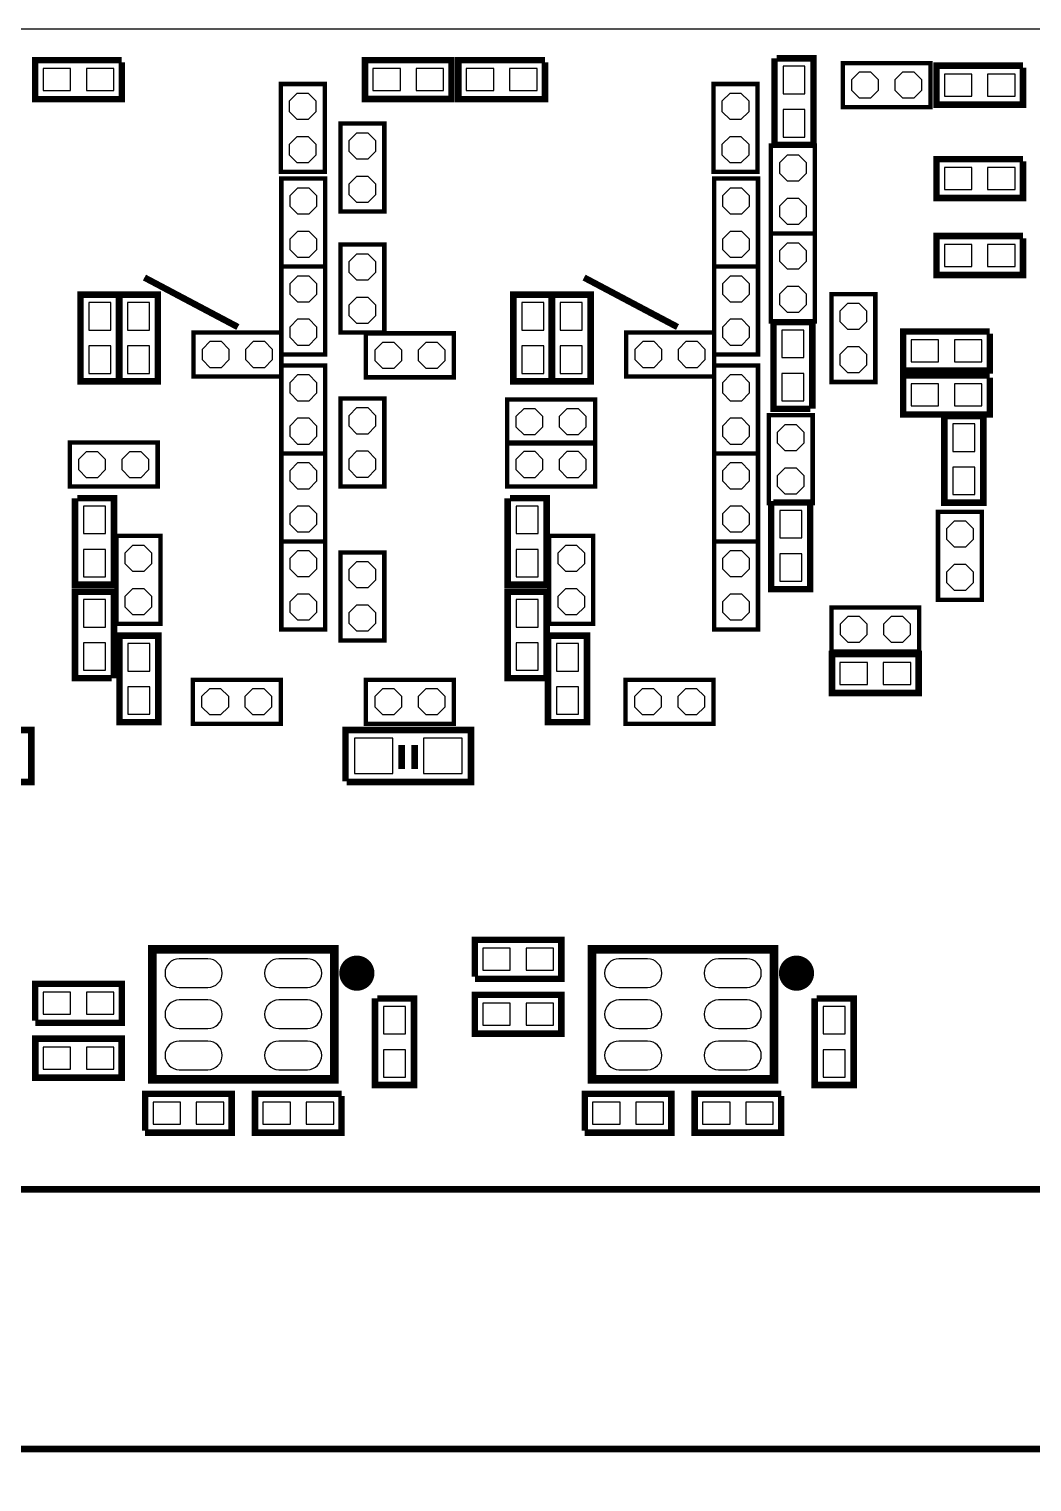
# Model space of a CAD drawing. Header units: millimetres. Extents: x -8 to 226, y -9 to 102.
# Drawn here: x 88.51 to 111.69, y 68.24 to 101.8 of the extents above; entities that cross this region are included whole.
import ezdxf

# ---------------------------------------------------------------- set-up
doc = ezdxf.new("R2010")
doc.units = ezdxf.units.MM
doc.header["$LTSCALE"] = 10
for name, color, linetype in [('BG_OUTLINE', 2, 'Continuous'), ('PG_SILKSCREEN_BOTTOM', 3, 'Continuous'), ('PIN_BOTTOM', 4, 'Continuous')]:
    doc.layers.add(name, color=color, linetype=linetype)

msp = doc.modelspace()

# ---------------------------------------------------------------- linework, layer by layer
at = {"layer": 'BG_OUTLINE'}
msp.add_lwpolyline([(51.099974, -9.350248), (121.299986, -9.350248), (121.799858, -8.850122), (121.799858, -1.745234, -1), (124.549916, -1.745234), (124.549916, -5.900166), (125.049788, -6.400292), (135.849868, -6.400292), (137.249916, -3.975354), (137.249916, -1.400048), (133.299962, -1.400048, -0.414206), (131.549902, 0.349758), (131.549902, 1.64973, -0.414239), (133.299962, 3.39979), (224.499932, 3.39979, 0.414205), (226.499928, 5.399786), (226.499928, 70.799706), (226.499928, 99.799902, 0.414202), (224.499932, 101.799898), (-5.500116, 101.799898, 0.414205)], format="xyb", dxfattribs=at)
at = {"layer": 'PG_SILKSCREEN_BOTTOM'}
for points in [[(90.654886, 101.08184, 0.150114, 0.150114, 0), (88.65489, 101.08184, 0.150114, 0.150114, 0), (88.65489, 100.181664, 0.150114, 0.150114, 0), (90.654886, 100.181664, 0.150114, 0.150114, 0), (90.654886, 101.031802, 0.150114, 0.150114, 0)], [(100.433886, 101.08184, 0.150114, 0.150114, 0), (98.43389, 101.08184, 0.150114, 0.150114, 0), (98.43389, 100.181664, 0.150114, 0.150114, 0), (100.433886, 100.181664, 0.150114, 0.150114, 0), (100.433886, 101.031802, 0.150114, 0.150114, 0)], [(105.7402, 101.12375, 0.150114, 0.150114, 0), (105.7402, 99.123754, 0.150114, 0.150114, 0), (106.640376, 99.123754, 0.150114, 0.150114, 0), (106.640376, 101.12375, 0.150114, 0.150114, 0), (105.790238, 101.12375, 0.150114, 0.150114, 0)], [(111.482886, 100.95484, 0.150114, 0.150114, 0), (109.48289, 100.95484, 0.150114, 0.150114, 0), (109.48289, 100.054664, 0.150114, 0.150114, 0), (111.482886, 100.054664, 0.150114, 0.150114, 0), (111.482886, 100.904802, 0.150114, 0.150114, 0)], [(111.482886, 98.79584, 0.150114, 0.150114, 0), (109.48289, 98.79584, 0.150114, 0.150114, 0), (109.48289, 97.895664, 0.150114, 0.150114, 0), (111.482886, 97.895664, 0.150114, 0.150114, 0), (111.482886, 98.745802, 0.150114, 0.150114, 0)], [(111.482886, 97.01784, 0.150114, 0.150114, 0), (109.48289, 97.01784, 0.150114, 0.150114, 0), (109.48289, 96.117664, 0.150114, 0.150114, 0), (111.482886, 96.117664, 0.150114, 0.150114, 0), (111.482886, 96.967802, 0.150114, 0.150114, 0)], [(93.337888, 94.916752, 0.150114, 0.150114, 0), (91.178888, 96.059752, 0.150114, 0.150114, 0)], [(103.497888, 94.916752, 0.150114, 0.150114, 0), (101.338888, 96.059752, 0.150114, 0.150114, 0)], [(90.601038, 93.662754, 0.150114, 0.150114, 0), (90.601038, 95.66275, 0.150114, 0.150114, 0), (89.700862, 95.66275, 0.150114, 0.150114, 0), (89.700862, 93.662754, 0.150114, 0.150114, 0), (90.551, 93.662754, 0.150114, 0.150114, 0)], [(90.589862, 95.66275, 0.150114, 0.150114, 0), (90.589862, 93.662754, 0.150114, 0.150114, 0), (91.490038, 93.662754, 0.150114, 0.150114, 0), (91.490038, 95.66275, 0.150114, 0.150114, 0), (90.6399, 95.66275, 0.150114, 0.150114, 0)], [(100.602288, 93.662754, 0.150114, 0.150114, 0), (100.602288, 95.66275, 0.150114, 0.150114, 0), (99.702112, 95.66275, 0.150114, 0.150114, 0), (99.702112, 93.662754, 0.150114, 0.150114, 0), (100.55225, 93.662754, 0.150114, 0.150114, 0)], [(100.591112, 95.66275, 0.150114, 0.150114, 0), (100.591112, 93.662754, 0.150114, 0.150114, 0), (101.491288, 93.662754, 0.150114, 0.150114, 0), (101.491288, 95.66275, 0.150114, 0.150114, 0), (100.64115, 95.66275, 0.150114, 0.150114, 0)], [(106.614976, 93.027754, 0.150114, 0.150114, 0), (106.614976, 95.02775, 0.150114, 0.150114, 0), (105.7148, 95.02775, 0.150114, 0.150114, 0), (105.7148, 93.027754, 0.150114, 0.150114, 0), (106.564938, 93.027754, 0.150114, 0.150114, 0)], [(110.714282, 94.81439, 0.150114, 0.150114, 0), (108.714286, 94.81439, 0.150114, 0.150114, 0), (108.714286, 93.914214, 0.150114, 0.150114, 0), (110.714282, 93.914214, 0.150114, 0.150114, 0), (110.714282, 94.764352, 0.150114, 0.150114, 0)], [(110.714282, 93.79839, 0.150114, 0.150114, 0), (108.714286, 93.79839, 0.150114, 0.150114, 0), (108.714286, 92.898214, 0.150114, 0.150114, 0), (110.714282, 92.898214, 0.150114, 0.150114, 0), (110.714282, 93.748352, 0.150114, 0.150114, 0)], [(89.573862, 90.96375, 0.150114, 0.150114, 0), (89.573862, 88.963754, 0.150114, 0.150114, 0), (90.474038, 88.963754, 0.150114, 0.150114, 0), (90.474038, 90.96375, 0.150114, 0.150114, 0), (89.6239, 90.96375, 0.150114, 0.150114, 0)], [(99.57435, 90.96375, 0.150114, 0.150114, 0), (99.57435, 88.963754, 0.150114, 0.150114, 0), (100.474526, 88.963754, 0.150114, 0.150114, 0), (100.474526, 90.96375, 0.150114, 0.150114, 0), (99.624388, 90.96375, 0.150114, 0.150114, 0)], [(105.663746, 90.86215, 0.150114, 0.150114, 0), (105.663746, 88.862154, 0.150114, 0.150114, 0), (106.563922, 88.862154, 0.150114, 0.150114, 0), (106.563922, 90.86215, 0.150114, 0.150114, 0), (105.713784, 90.86215, 0.150114, 0.150114, 0)], [(90.474038, 86.804754, 0.150114, 0.150114, 0), (90.474038, 88.80475, 0.150114, 0.150114, 0), (89.573862, 88.80475, 0.150114, 0.150114, 0), (89.573862, 86.804754, 0.150114, 0.150114, 0), (90.424, 86.804754, 0.150114, 0.150114, 0)], [(100.474526, 86.804754, 0.150114, 0.150114, 0), (100.474526, 88.80475, 0.150114, 0.150114, 0), (99.57435, 88.80475, 0.150114, 0.150114, 0), (99.57435, 86.804754, 0.150114, 0.150114, 0), (100.424488, 86.804754, 0.150114, 0.150114, 0)], [(85.692488, 84.406232, 0.150114, 0.150114, 0), (88.566498, 84.406232, 0.150114, 0.150114, 0), (88.566498, 85.610192, 0.150114, 0.150114, 0), (85.667088, 85.610192, 0.150114, 0.150114, 0), (85.667088, 84.426552, 0.150114, 0.150114, 0)], [(95.852488, 84.406232, 0.150114, 0.150114, 0), (98.726498, 84.406232, 0.150114, 0.150114, 0), (98.726498, 85.610192, 0.150114, 0.150114, 0), (95.827088, 85.610192, 0.150114, 0.150114, 0), (95.827088, 84.426552, 0.150114, 0.150114, 0)], [(97.124774, 84.710778, 0.150114, 0.150114, 0), (97.124774, 85.260688, 0.150114, 0.150114, 0)], [(97.425002, 84.710778, 0.150114, 0.150114, 0), (97.425002, 85.260688, 0.150114, 0.150114, 0)], [(98.814636, 79.861664, 0.150114, 0.150114, 0), (100.814632, 79.861664, 0.150114, 0.150114, 0), (100.814632, 80.76184, 0.150114, 0.150114, 0), (98.814636, 80.76184, 0.150114, 0.150114, 0), (98.814636, 79.911702, 0.150114, 0.150114, 0)], [(88.654636, 78.845664, 0.150114, 0.150114, 0), (90.654632, 78.845664, 0.150114, 0.150114, 0), (90.654632, 79.74584, 0.150114, 0.150114, 0), (88.654636, 79.74584, 0.150114, 0.150114, 0), (88.654636, 78.895702, 0.150114, 0.150114, 0)], [(96.507046, 79.40675, 0.150114, 0.150114, 0), (96.507046, 77.406754, 0.150114, 0.150114, 0), (97.407222, 77.406754, 0.150114, 0.150114, 0), (97.407222, 79.40675, 0.150114, 0.150114, 0), (96.557084, 79.40675, 0.150114, 0.150114, 0)], [(106.667046, 79.40675, 0.150114, 0.150114, 0), (106.667046, 77.406754, 0.150114, 0.150114, 0), (107.567222, 77.406754, 0.150114, 0.150114, 0), (107.567222, 79.40675, 0.150114, 0.150114, 0), (106.717084, 79.40675, 0.150114, 0.150114, 0)], [(91.194636, 76.305664, 0.150114, 0.150114, 0), (93.194632, 76.305664, 0.150114, 0.150114, 0), (93.194632, 77.20584, 0.150114, 0.150114, 0), (91.194636, 77.20584, 0.150114, 0.150114, 0), (91.194636, 76.355702, 0.150114, 0.150114, 0)], [(95.734632, 77.20584, 0.150114, 0.150114, 0), (93.734636, 77.20584, 0.150114, 0.150114, 0), (93.734636, 76.305664, 0.150114, 0.150114, 0), (95.734632, 76.305664, 0.150114, 0.150114, 0), (95.734632, 77.155802, 0.150114, 0.150114, 0)], [(101.354636, 76.305664, 0.150114, 0.150114, 0), (103.354632, 76.305664, 0.150114, 0.150114, 0), (103.354632, 77.20584, 0.150114, 0.150114, 0), (101.354636, 77.20584, 0.150114, 0.150114, 0), (101.354636, 76.355702, 0.150114, 0.150114, 0)], [(105.894632, 77.20584, 0.150114, 0.150114, 0), (103.894636, 77.20584, 0.150114, 0.150114, 0), (103.894636, 76.305664, 0.150114, 0.150114, 0), (105.894632, 76.305664, 0.150114, 0.150114, 0), (105.894632, 77.155802, 0.150114, 0.150114, 0)], [(137.49401, 75.000104, 0.1524, 0.1524, 0), (81.766156, 75.000104, 0.1524, 0.1524, 0)], [(78.093824, 69.000116, 0.1524, 0.1524, 0), (138.676888, 69.000116, 0.1524, 0.1524, 0)]]:
    msp.add_lwpolyline(points, format="xyseb", dxfattribs=at)
for points in [[(96.27489, 100.181664, 0.1524, 0.1524, 0), (98.274886, 100.181664, 0.1524, 0.1524, 0), (98.274886, 101.08184, 0.1524, 0.1524, 0), (96.27489, 101.08184, 0.1524, 0.1524, 0)], [(109.347762, 101.012752, 0.1016, 0.1016, 0), (107.315762, 101.012752, 0.1016, 0.1016, 0), (107.315762, 99.996752, 0.1016, 0.1016, 0), (109.347762, 99.996752, 0.1016, 0.1016, 0)], [(95.344996, 98.499422, 0.1016, 0.1016, 0), (95.344996, 100.531422, 0.1016, 0.1016, 0), (94.328996, 100.531422, 0.1016, 0.1016, 0), (94.328996, 98.499422, 0.1016, 0.1016, 0)], [(105.346246, 98.499422, 0.1016, 0.1016, 0), (105.346246, 100.531422, 0.1016, 0.1016, 0), (104.330246, 100.531422, 0.1016, 0.1016, 0), (104.330246, 98.499422, 0.1016, 0.1016, 0)], [(96.7232, 97.583752, 0.1016, 0.1016, 0), (96.7232, 99.615752, 0.1016, 0.1016, 0), (95.7072, 99.615752, 0.1016, 0.1016, 0), (95.7072, 97.583752, 0.1016, 0.1016, 0)], [(105.656888, 99.107752, 0.1016, 0.1016, 0), (105.656888, 97.075752, 0.1016, 0.1016, 0), (106.672888, 97.075752, 0.1016, 0.1016, 0), (106.672888, 99.107752, 0.1016, 0.1016, 0)], [(95.35795, 96.313752, 0.1016, 0.1016, 0), (95.35795, 98.345752, 0.1016, 0.1016, 0), (94.34195, 98.345752, 0.1016, 0.1016, 0), (94.34195, 96.313752, 0.1016, 0.1016, 0)], [(105.358438, 96.313752, 0.1016, 0.1016, 0), (105.358438, 98.345752, 0.1016, 0.1016, 0), (104.342438, 98.345752, 0.1016, 0.1016, 0), (104.342438, 96.313752, 0.1016, 0.1016, 0)], [(105.656888, 97.075752, 0.1016, 0.1016, 0), (105.656888, 95.043752, 0.1016, 0.1016, 0), (106.672888, 95.043752, 0.1016, 0.1016, 0), (106.672888, 97.075752, 0.1016, 0.1016, 0)], [(95.7072, 96.821752, 0.1016, 0.1016, 0), (95.7072, 94.789752, 0.1016, 0.1016, 0), (96.7232, 94.789752, 0.1016, 0.1016, 0), (96.7232, 96.821752, 0.1016, 0.1016, 0)], [(95.35795, 94.281752, 0.1016, 0.1016, 0), (95.35795, 96.313752, 0.1016, 0.1016, 0), (94.34195, 96.313752, 0.1016, 0.1016, 0), (94.34195, 94.281752, 0.1016, 0.1016, 0)], [(105.358438, 94.281752, 0.1016, 0.1016, 0), (105.358438, 96.313752, 0.1016, 0.1016, 0), (104.342438, 96.313752, 0.1016, 0.1016, 0), (104.342438, 94.281752, 0.1016, 0.1016, 0)], [(108.069888, 93.646752, 0.1016, 0.1016, 0), (108.069888, 95.678752, 0.1016, 0.1016, 0), (107.053888, 95.678752, 0.1016, 0.1016, 0), (107.053888, 93.646752, 0.1016, 0.1016, 0)], [(92.30995, 93.773752, 0.1016, 0.1016, 0), (94.34195, 93.773752, 0.1016, 0.1016, 0), (94.34195, 94.789752, 0.1016, 0.1016, 0), (92.30995, 94.789752, 0.1016, 0.1016, 0)], [(98.329496, 94.770702, 0.1016, 0.1016, 0), (96.297496, 94.770702, 0.1016, 0.1016, 0), (96.297496, 93.754702, 0.1016, 0.1016, 0), (98.329496, 93.754702, 0.1016, 0.1016, 0)], [(102.3112, 93.773752, 0.1016, 0.1016, 0), (104.3432, 93.773752, 0.1016, 0.1016, 0), (104.3432, 94.789752, 0.1016, 0.1016, 0), (102.3112, 94.789752, 0.1016, 0.1016, 0)], [(94.34195, 94.027752, 0.1016, 0.1016, 0), (94.34195, 91.995752, 0.1016, 0.1016, 0), (95.35795, 91.995752, 0.1016, 0.1016, 0), (95.35795, 94.027752, 0.1016, 0.1016, 0)], [(104.342438, 94.027752, 0.1016, 0.1016, 0), (104.342438, 91.995752, 0.1016, 0.1016, 0), (105.358438, 91.995752, 0.1016, 0.1016, 0), (105.358438, 94.027752, 0.1016, 0.1016, 0)], [(96.7232, 91.233752, 0.1016, 0.1016, 0), (96.7232, 93.265752, 0.1016, 0.1016, 0), (95.7072, 93.265752, 0.1016, 0.1016, 0), (95.7072, 91.233752, 0.1016, 0.1016, 0)], [(101.592888, 93.240352, 0.1016, 0.1016, 0), (99.560888, 93.240352, 0.1016, 0.1016, 0), (99.560888, 92.224352, 0.1016, 0.1016, 0), (101.592888, 92.224352, 0.1016, 0.1016, 0)], [(106.621834, 90.846402, 0.1016, 0.1016, 0), (106.621834, 92.878402, 0.1016, 0.1016, 0), (105.605834, 92.878402, 0.1016, 0.1016, 0), (105.605834, 90.846402, 0.1016, 0.1016, 0)], [(110.564422, 90.862404, 0.1524, 0.1524, 0), (110.564422, 92.8624, 0.1524, 0.1524, 0), (109.664246, 92.8624, 0.1524, 0.1524, 0), (109.664246, 90.862404, 0.1524, 0.1524, 0)], [(91.484958, 92.248736, 0.1016, 0.1016, 0), (89.452958, 92.248736, 0.1016, 0.1016, 0), (89.452958, 91.232736, 0.1016, 0.1016, 0), (91.484958, 91.232736, 0.1016, 0.1016, 0)], [(101.592888, 92.249752, 0.1016, 0.1016, 0), (99.560888, 92.249752, 0.1016, 0.1016, 0), (99.560888, 91.233752, 0.1016, 0.1016, 0), (101.592888, 91.233752, 0.1016, 0.1016, 0)], [(94.34195, 91.995752, 0.1016, 0.1016, 0), (94.34195, 89.963752, 0.1016, 0.1016, 0), (95.35795, 89.963752, 0.1016, 0.1016, 0), (95.35795, 91.995752, 0.1016, 0.1016, 0)], [(104.342438, 91.995752, 0.1016, 0.1016, 0), (104.342438, 89.963752, 0.1016, 0.1016, 0), (105.358438, 89.963752, 0.1016, 0.1016, 0), (105.358438, 91.995752, 0.1016, 0.1016, 0)], [(109.517688, 90.649552, 0.1016, 0.1016, 0), (109.517688, 88.617552, 0.1016, 0.1016, 0), (110.533688, 88.617552, 0.1016, 0.1016, 0), (110.533688, 90.649552, 0.1016, 0.1016, 0)], [(91.54795, 88.058752, 0.1016, 0.1016, 0), (91.54795, 90.090752, 0.1016, 0.1016, 0), (90.53195, 90.090752, 0.1016, 0.1016, 0), (90.53195, 88.058752, 0.1016, 0.1016, 0)], [(95.35795, 87.931752, 0.1016, 0.1016, 0), (95.35795, 89.963752, 0.1016, 0.1016, 0), (94.34195, 89.963752, 0.1016, 0.1016, 0), (94.34195, 87.931752, 0.1016, 0.1016, 0)], [(101.5492, 88.058752, 0.1016, 0.1016, 0), (101.5492, 90.090752, 0.1016, 0.1016, 0), (100.5332, 90.090752, 0.1016, 0.1016, 0), (100.5332, 88.058752, 0.1016, 0.1016, 0)], [(105.358438, 87.931752, 0.1016, 0.1016, 0), (105.358438, 89.963752, 0.1016, 0.1016, 0), (104.342438, 89.963752, 0.1016, 0.1016, 0), (104.342438, 87.931752, 0.1016, 0.1016, 0)], [(95.7072, 89.709752, 0.1016, 0.1016, 0), (95.7072, 87.677752, 0.1016, 0.1016, 0), (96.7232, 87.677752, 0.1016, 0.1016, 0), (96.7232, 89.709752, 0.1016, 0.1016, 0)], [(109.085888, 88.439752, 0.1016, 0.1016, 0), (107.053888, 88.439752, 0.1016, 0.1016, 0), (107.053888, 87.423752, 0.1016, 0.1016, 0), (109.085888, 87.423752, 0.1016, 0.1016, 0)], [(90.6018, 87.78875, 0.1524, 0.1524, 0), (90.6018, 85.788754, 0.1524, 0.1524, 0), (91.501976, 85.788754, 0.1524, 0.1524, 0), (91.501976, 87.78875, 0.1524, 0.1524, 0)], [(100.5078, 87.78875, 0.1524, 0.1524, 0), (100.5078, 85.788754, 0.1524, 0.1524, 0), (101.407976, 85.788754, 0.1524, 0.1524, 0), (101.407976, 87.78875, 0.1524, 0.1524, 0)], [(109.069886, 87.36584, 0.1524, 0.1524, 0), (107.06989, 87.36584, 0.1524, 0.1524, 0), (107.06989, 86.465664, 0.1524, 0.1524, 0), (109.069886, 86.465664, 0.1524, 0.1524, 0)], [(94.328996, 86.769702, 0.1016, 0.1016, 0), (92.296996, 86.769702, 0.1016, 0.1016, 0), (92.296996, 85.753702, 0.1016, 0.1016, 0), (94.328996, 85.753702, 0.1016, 0.1016, 0)], [(96.297496, 85.753702, 0.1016, 0.1016, 0), (98.329496, 85.753702, 0.1016, 0.1016, 0), (98.329496, 86.769702, 0.1016, 0.1016, 0), (96.297496, 86.769702, 0.1016, 0.1016, 0)], [(104.330246, 86.769702, 0.1016, 0.1016, 0), (102.298246, 86.769702, 0.1016, 0.1016, 0), (102.298246, 85.753702, 0.1016, 0.1016, 0), (104.330246, 85.753702, 0.1016, 0.1016, 0)], [(95.564706, 80.541876, 0.199898, 0.199898, 0), (91.364562, 80.541876, 0.199898, 0.199898, 0), (91.364562, 77.541628, 0.199898, 0.199898, 0), (95.564706, 77.541628, 0.199898, 0.199898, 0)], [(105.724706, 80.541876, 0.199898, 0.199898, 0), (101.524562, 80.541876, 0.199898, 0.199898, 0), (101.524562, 77.541628, 0.199898, 0.199898, 0), (105.724706, 77.541628, 0.199898, 0.199898, 0)], [(96.290892, 79.991712, 0.4064, 0.4064, 1), (95.884776, 79.991792, 0.4064, 0.4064, 1)], [(106.450892, 79.991712, 0.4064, 0.4064, 1), (106.044776, 79.991792, 0.4064, 0.4064, 1)], [(100.814632, 79.49184, 0.1524, 0.1524, 0), (98.814636, 79.49184, 0.1524, 0.1524, 0), (98.814636, 78.591664, 0.1524, 0.1524, 0), (100.814632, 78.591664, 0.1524, 0.1524, 0)], [(90.654632, 78.47584, 0.1524, 0.1524, 0), (88.654636, 78.47584, 0.1524, 0.1524, 0), (88.654636, 77.575664, 0.1524, 0.1524, 0), (90.654632, 77.575664, 0.1524, 0.1524, 0)]]:
    msp.add_lwpolyline(points, format="xyseb", close=True, dxfattribs=at)
at = {"layer": 'PIN_BOTTOM'}
for points in [[(88.837516, 100.377752), (89.472516, 100.377752), (89.472516, 100.885752), (88.837516, 100.885752)], [(89.83726, 100.377752), (90.47226, 100.377752), (90.47226, 100.885752), (89.83726, 100.885752)], [(97.092516, 100.885752), (96.457516, 100.885752), (96.457516, 100.377752), (97.092516, 100.377752)], [(98.09226, 100.885752), (97.45726, 100.885752), (97.45726, 100.377752), (98.09226, 100.377752)], [(98.616516, 100.377752), (99.251516, 100.377752), (99.251516, 100.885752), (98.616516, 100.885752)], [(99.61626, 100.377752), (100.25126, 100.377752), (100.25126, 100.885752), (99.61626, 100.885752)], [(106.444288, 100.306124), (106.444288, 100.941124), (105.936288, 100.941124), (105.936288, 100.306124)], [(107.957884, 100.199952), (107.705388, 100.199952), (107.526836, 100.378504), (107.526836, 100.631), (107.705388, 100.809552), (107.957884, 100.809552), (108.136436, 100.631), (108.136436, 100.378504)], [(108.958136, 100.199952), (108.70564, 100.199952), (108.527088, 100.378504), (108.527088, 100.631), (108.70564, 100.809552), (108.958136, 100.809552), (109.136688, 100.631), (109.136688, 100.378504)], [(109.665516, 100.250752), (110.300516, 100.250752), (110.300516, 100.758752), (109.665516, 100.758752)], [(110.66526, 100.250752), (111.30026, 100.250752), (111.30026, 100.758752), (110.66526, 100.758752)], [(94.963244, 99.710748), (94.710748, 99.710748), (94.532196, 99.8893), (94.532196, 100.141796), (94.710748, 100.320348), (94.963244, 100.320348), (95.141796, 100.141796), (95.141796, 99.8893)], [(104.964494, 99.710748), (104.711998, 99.710748), (104.533446, 99.8893), (104.533446, 100.141796), (104.711998, 100.320348), (104.964494, 100.320348), (105.143046, 100.141796), (105.143046, 99.8893)], [(106.444288, 99.30638), (106.444288, 99.94138), (105.936288, 99.94138), (105.936288, 99.30638)], [(96.341448, 98.795078), (96.088952, 98.795078), (95.9104, 98.97363), (95.9104, 99.226126), (96.088952, 99.404678), (96.341448, 99.404678), (96.52, 99.226126), (96.52, 98.97363)], [(94.963244, 98.710496), (94.710748, 98.710496), (94.532196, 98.889048), (94.532196, 99.141544), (94.710748, 99.320096), (94.963244, 99.320096), (95.141796, 99.141544), (95.141796, 98.889048)], [(104.964494, 98.710496), (104.711998, 98.710496), (104.533446, 98.889048), (104.533446, 99.141544), (104.711998, 99.320096), (104.964494, 99.320096), (105.143046, 99.141544), (105.143046, 98.889048)], [(106.291136, 98.287078), (106.03864, 98.287078), (105.860088, 98.46563), (105.860088, 98.718126), (106.03864, 98.896678), (106.291136, 98.896678), (106.469688, 98.718126), (106.469688, 98.46563)], [(96.341448, 97.794826), (96.088952, 97.794826), (95.9104, 97.973378), (95.9104, 98.225874), (96.088952, 98.404426), (96.341448, 98.404426), (96.52, 98.225874), (96.52, 97.973378)], [(109.665516, 98.091752), (110.300516, 98.091752), (110.300516, 98.599752), (109.665516, 98.599752)], [(110.66526, 98.091752), (111.30026, 98.091752), (111.30026, 98.599752), (110.66526, 98.599752)], [(94.976198, 97.525078), (94.723702, 97.525078), (94.54515, 97.70363), (94.54515, 97.956126), (94.723702, 98.134678), (94.976198, 98.134678), (95.15475, 97.956126), (95.15475, 97.70363)], [(104.976686, 97.525078), (104.72419, 97.525078), (104.545638, 97.70363), (104.545638, 97.956126), (104.72419, 98.134678), (104.976686, 98.134678), (105.155238, 97.956126), (105.155238, 97.70363)], [(106.291136, 97.286826), (106.03864, 97.286826), (105.860088, 97.465378), (105.860088, 97.717874), (106.03864, 97.896426), (106.291136, 97.896426), (106.469688, 97.717874), (106.469688, 97.465378)], [(94.976198, 96.524826), (94.723702, 96.524826), (94.54515, 96.703378), (94.54515, 96.955874), (94.723702, 97.134426), (94.976198, 97.134426), (95.15475, 96.955874), (95.15475, 96.703378)], [(104.976686, 96.524826), (104.72419, 96.524826), (104.545638, 96.703378), (104.545638, 96.955874), (104.72419, 97.134426), (104.976686, 97.134426), (105.155238, 96.955874), (105.155238, 96.703378)], [(106.291136, 96.255078), (106.03864, 96.255078), (105.860088, 96.43363), (105.860088, 96.686126), (106.03864, 96.864678), (106.291136, 96.864678), (106.469688, 96.686126), (106.469688, 96.43363)], [(109.665516, 96.313752), (110.300516, 96.313752), (110.300516, 96.821752), (109.665516, 96.821752)], [(110.66526, 96.313752), (111.30026, 96.313752), (111.30026, 96.821752), (110.66526, 96.821752)], [(96.341448, 96.001078), (96.088952, 96.001078), (95.9104, 96.17963), (95.9104, 96.432126), (96.088952, 96.610678), (96.341448, 96.610678), (96.52, 96.432126), (96.52, 96.17963)], [(94.976198, 95.493078), (94.723702, 95.493078), (94.54515, 95.67163), (94.54515, 95.924126), (94.723702, 96.102678), (94.976198, 96.102678), (95.15475, 95.924126), (95.15475, 95.67163)], [(104.976686, 95.493078), (104.72419, 95.493078), (104.545638, 95.67163), (104.545638, 95.924126), (104.72419, 96.102678), (104.976686, 96.102678), (105.155238, 95.924126), (105.155238, 95.67163)], [(106.291136, 95.254826), (106.03864, 95.254826), (105.860088, 95.433378), (105.860088, 95.685874), (106.03864, 95.864426), (106.291136, 95.864426), (106.469688, 95.685874), (106.469688, 95.433378)], [(89.89695, 95.480124), (89.89695, 94.845124), (90.40495, 94.845124), (90.40495, 95.480124)], [(91.29395, 94.845124), (91.29395, 95.480124), (90.78595, 95.480124), (90.78595, 94.845124)], [(96.341448, 95.000826), (96.088952, 95.000826), (95.9104, 95.179378), (95.9104, 95.431874), (96.088952, 95.610426), (96.341448, 95.610426), (96.52, 95.431874), (96.52, 95.179378)], [(99.8982, 95.480124), (99.8982, 94.845124), (100.4062, 94.845124), (100.4062, 95.480124)], [(101.2952, 94.845124), (101.2952, 95.480124), (100.7872, 95.480124), (100.7872, 94.845124)], [(107.688136, 94.858078), (107.43564, 94.858078), (107.257088, 95.03663), (107.257088, 95.289126), (107.43564, 95.467678), (107.688136, 95.467678), (107.866688, 95.289126), (107.866688, 95.03663)], [(94.976198, 94.492826), (94.723702, 94.492826), (94.54515, 94.671378), (94.54515, 94.923874), (94.723702, 95.102426), (94.976198, 95.102426), (95.15475, 94.923874), (95.15475, 94.671378)], [(104.976686, 94.492826), (104.72419, 94.492826), (104.545638, 94.671378), (104.545638, 94.923874), (104.72419, 95.102426), (104.976686, 95.102426), (105.155238, 94.923874), (105.155238, 94.671378)], [(105.910888, 94.845124), (105.910888, 94.210124), (106.418888, 94.210124), (106.418888, 94.845124)], [(89.89695, 94.48038), (89.89695, 93.84538), (90.40495, 93.84538), (90.40495, 94.48038)], [(91.29395, 93.84538), (91.29395, 94.48038), (90.78595, 94.48038), (90.78595, 93.84538)], [(92.952072, 93.976952), (92.699576, 93.976952), (92.521024, 94.155504), (92.521024, 94.408), (92.699576, 94.586552), (92.952072, 94.586552), (93.130624, 94.408), (93.130624, 94.155504)], [(93.952324, 93.976952), (93.699828, 93.976952), (93.521276, 94.155504), (93.521276, 94.408), (93.699828, 94.586552), (93.952324, 94.586552), (94.130876, 94.408), (94.130876, 94.155504)], [(96.939618, 93.957902), (96.687122, 93.957902), (96.50857, 94.136454), (96.50857, 94.38895), (96.687122, 94.567502), (96.939618, 94.567502), (97.11817, 94.38895), (97.11817, 94.136454)], [(97.93987, 93.957902), (97.687374, 93.957902), (97.508822, 94.136454), (97.508822, 94.38895), (97.687374, 94.567502), (97.93987, 94.567502), (98.118422, 94.38895), (98.118422, 94.136454)], [(99.8982, 94.48038), (99.8982, 93.84538), (100.4062, 93.84538), (100.4062, 94.48038)], [(101.2952, 93.84538), (101.2952, 94.48038), (100.7872, 94.48038), (100.7872, 93.84538)], [(102.953322, 93.976952), (102.700826, 93.976952), (102.522274, 94.155504), (102.522274, 94.408), (102.700826, 94.586552), (102.953322, 94.586552), (103.131874, 94.408), (103.131874, 94.155504)], [(103.953574, 93.976952), (103.701078, 93.976952), (103.522526, 94.155504), (103.522526, 94.408), (103.701078, 94.586552), (103.953574, 94.586552), (104.132126, 94.408), (104.132126, 94.155504)], [(107.688136, 93.857826), (107.43564, 93.857826), (107.257088, 94.036378), (107.257088, 94.288874), (107.43564, 94.467426), (107.688136, 94.467426), (107.866688, 94.288874), (107.866688, 94.036378)], [(108.896912, 94.110302), (109.531912, 94.110302), (109.531912, 94.618302), (108.896912, 94.618302)], [(109.896656, 94.110302), (110.531656, 94.110302), (110.531656, 94.618302), (109.896656, 94.618302)], [(94.976198, 93.207078), (94.723702, 93.207078), (94.54515, 93.38563), (94.54515, 93.638126), (94.723702, 93.816678), (94.976198, 93.816678), (95.15475, 93.638126), (95.15475, 93.38563)], [(104.976686, 93.207078), (104.72419, 93.207078), (104.545638, 93.38563), (104.545638, 93.638126), (104.72419, 93.816678), (104.976686, 93.816678), (105.155238, 93.638126), (105.155238, 93.38563)], [(105.910888, 93.84538), (105.910888, 93.21038), (106.418888, 93.21038), (106.418888, 93.84538)], [(108.896912, 93.094302), (109.531912, 93.094302), (109.531912, 93.602302), (108.896912, 93.602302)], [(109.896656, 93.094302), (110.531656, 93.094302), (110.531656, 93.602302), (109.896656, 93.602302)], [(96.341448, 92.445078), (96.088952, 92.445078), (95.9104, 92.62363), (95.9104, 92.876126), (96.088952, 93.054678), (96.341448, 93.054678), (96.52, 92.876126), (96.52, 92.62363)], [(100.20301, 92.427552), (99.950514, 92.427552), (99.771962, 92.606104), (99.771962, 92.8586), (99.950514, 93.037152), (100.20301, 93.037152), (100.381562, 92.8586), (100.381562, 92.606104)], [(101.203262, 92.427552), (100.950766, 92.427552), (100.772214, 92.606104), (100.772214, 92.8586), (100.950766, 93.037152), (101.203262, 93.037152), (101.381814, 92.8586), (101.381814, 92.606104)], [(94.976198, 92.206826), (94.723702, 92.206826), (94.54515, 92.385378), (94.54515, 92.637874), (94.723702, 92.816426), (94.976198, 92.816426), (95.15475, 92.637874), (95.15475, 92.385378)], [(104.976686, 92.206826), (104.72419, 92.206826), (104.545638, 92.385378), (104.545638, 92.637874), (104.72419, 92.816426), (104.976686, 92.816426), (105.155238, 92.637874), (105.155238, 92.385378)], [(106.240082, 92.057728), (105.987586, 92.057728), (105.809034, 92.23628), (105.809034, 92.488776), (105.987586, 92.667328), (106.240082, 92.667328), (106.418634, 92.488776), (106.418634, 92.23628)], [(109.860334, 92.679774), (109.860334, 92.044774), (110.368334, 92.044774), (110.368334, 92.679774)], [(90.09508, 91.435936), (89.842584, 91.435936), (89.664032, 91.614488), (89.664032, 91.866984), (89.842584, 92.045536), (90.09508, 92.045536), (90.273632, 91.866984), (90.273632, 91.614488)], [(91.095332, 91.435936), (90.842836, 91.435936), (90.664284, 91.614488), (90.664284, 91.866984), (90.842836, 92.045536), (91.095332, 92.045536), (91.273884, 91.866984), (91.273884, 91.614488)], [(96.341448, 91.444826), (96.088952, 91.444826), (95.9104, 91.623378), (95.9104, 91.875874), (96.088952, 92.054426), (96.341448, 92.054426), (96.52, 91.875874), (96.52, 91.623378)], [(100.20301, 91.436952), (99.950514, 91.436952), (99.771962, 91.615504), (99.771962, 91.868), (99.950514, 92.046552), (100.20301, 92.046552), (100.381562, 91.868), (100.381562, 91.615504)], [(101.203262, 91.436952), (100.950766, 91.436952), (100.772214, 91.615504), (100.772214, 91.868), (100.950766, 92.046552), (101.203262, 92.046552), (101.381814, 91.868), (101.381814, 91.615504)], [(94.976198, 91.175078), (94.723702, 91.175078), (94.54515, 91.35363), (94.54515, 91.606126), (94.723702, 91.784678), (94.976198, 91.784678), (95.15475, 91.606126), (95.15475, 91.35363)], [(104.976686, 91.175078), (104.72419, 91.175078), (104.545638, 91.35363), (104.545638, 91.606126), (104.72419, 91.784678), (104.976686, 91.784678), (105.155238, 91.606126), (105.155238, 91.35363)], [(106.240082, 91.057476), (105.987586, 91.057476), (105.809034, 91.236028), (105.809034, 91.488524), (105.987586, 91.667076), (106.240082, 91.667076), (106.418634, 91.488524), (106.418634, 91.236028)], [(109.860334, 91.68003), (109.860334, 91.04503), (110.368334, 91.04503), (110.368334, 91.68003)], [(90.27795, 90.146124), (90.27795, 90.781124), (89.76995, 90.781124), (89.76995, 90.146124)], [(94.976198, 90.174826), (94.723702, 90.174826), (94.54515, 90.353378), (94.54515, 90.605874), (94.723702, 90.784426), (94.976198, 90.784426), (95.15475, 90.605874), (95.15475, 90.353378)], [(100.278438, 90.146124), (100.278438, 90.781124), (99.770438, 90.781124), (99.770438, 90.146124)], [(104.976686, 90.174826), (104.72419, 90.174826), (104.545638, 90.353378), (104.545638, 90.605874), (104.72419, 90.784426), (104.976686, 90.784426), (105.155238, 90.605874), (105.155238, 90.353378)], [(106.367834, 90.044524), (106.367834, 90.679524), (105.859834, 90.679524), (105.859834, 90.044524)], [(110.151936, 89.828878), (109.89944, 89.828878), (109.720888, 90.00743), (109.720888, 90.259926), (109.89944, 90.438478), (110.151936, 90.438478), (110.330488, 90.259926), (110.330488, 90.00743)], [(90.27795, 89.14638), (90.27795, 89.78138), (89.76995, 89.78138), (89.76995, 89.14638)], [(91.166198, 89.270078), (90.913702, 89.270078), (90.73515, 89.44863), (90.73515, 89.701126), (90.913702, 89.879678), (91.166198, 89.879678), (91.34475, 89.701126), (91.34475, 89.44863)], [(94.976198, 89.143078), (94.723702, 89.143078), (94.54515, 89.32163), (94.54515, 89.574126), (94.723702, 89.752678), (94.976198, 89.752678), (95.15475, 89.574126), (95.15475, 89.32163)], [(100.278438, 89.14638), (100.278438, 89.78138), (99.770438, 89.78138), (99.770438, 89.14638)], [(101.167448, 89.270078), (100.914952, 89.270078), (100.7364, 89.44863), (100.7364, 89.701126), (100.914952, 89.879678), (101.167448, 89.879678), (101.346, 89.701126), (101.346, 89.44863)], [(104.976686, 89.143078), (104.72419, 89.143078), (104.545638, 89.32163), (104.545638, 89.574126), (104.72419, 89.752678), (104.976686, 89.752678), (105.155238, 89.574126), (105.155238, 89.32163)], [(106.367834, 89.04478), (106.367834, 89.67978), (105.859834, 89.67978), (105.859834, 89.04478)], [(96.341448, 88.889078), (96.088952, 88.889078), (95.9104, 89.06763), (95.9104, 89.320126), (96.088952, 89.498678), (96.341448, 89.498678), (96.52, 89.320126), (96.52, 89.06763)], [(110.151936, 88.828626), (109.89944, 88.828626), (109.720888, 89.007178), (109.720888, 89.259674), (109.89944, 89.438226), (110.151936, 89.438226), (110.330488, 89.259674), (110.330488, 89.007178)], [(89.76995, 88.622124), (89.76995, 87.987124), (90.27795, 87.987124), (90.27795, 88.622124)], [(91.166198, 88.269826), (90.913702, 88.269826), (90.73515, 88.448378), (90.73515, 88.700874), (90.913702, 88.879426), (91.166198, 88.879426), (91.34475, 88.700874), (91.34475, 88.448378)], [(94.976198, 88.142826), (94.723702, 88.142826), (94.54515, 88.321378), (94.54515, 88.573874), (94.723702, 88.752426), (94.976198, 88.752426), (95.15475, 88.573874), (95.15475, 88.321378)], [(99.770438, 88.622124), (99.770438, 87.987124), (100.278438, 87.987124), (100.278438, 88.622124)], [(101.167448, 88.269826), (100.914952, 88.269826), (100.7364, 88.448378), (100.7364, 88.700874), (100.914952, 88.879426), (101.167448, 88.879426), (101.346, 88.700874), (101.346, 88.448378)], [(104.976686, 88.142826), (104.72419, 88.142826), (104.545638, 88.321378), (104.545638, 88.573874), (104.72419, 88.752426), (104.976686, 88.752426), (105.155238, 88.573874), (105.155238, 88.321378)], [(96.341448, 87.888826), (96.088952, 87.888826), (95.9104, 88.067378), (95.9104, 88.319874), (96.088952, 88.498426), (96.341448, 88.498426), (96.52, 88.319874), (96.52, 88.067378)], [(107.69601, 87.626952), (107.443514, 87.626952), (107.264962, 87.805504), (107.264962, 88.058), (107.443514, 88.236552), (107.69601, 88.236552), (107.874562, 88.058), (107.874562, 87.805504)], [(108.696262, 87.626952), (108.443766, 87.626952), (108.265214, 87.805504), (108.265214, 88.058), (108.443766, 88.236552), (108.696262, 88.236552), (108.874814, 88.058), (108.874814, 87.805504)], [(89.76995, 87.62238), (89.76995, 86.98738), (90.27795, 86.98738), (90.27795, 87.62238)], [(91.305888, 86.971124), (91.305888, 87.606124), (90.797888, 87.606124), (90.797888, 86.971124)], [(99.770438, 87.62238), (99.770438, 86.98738), (100.278438, 86.98738), (100.278438, 87.62238)], [(101.211888, 86.971124), (101.211888, 87.606124), (100.703888, 87.606124), (100.703888, 86.971124)], [(107.252516, 86.661752), (107.887516, 86.661752), (107.887516, 87.169752), (107.252516, 87.169752)], [(108.25226, 86.661752), (108.88726, 86.661752), (108.88726, 87.169752), (108.25226, 87.169752)], [(91.305888, 85.97138), (91.305888, 86.60638), (90.797888, 86.60638), (90.797888, 85.97138)], [(101.211888, 85.97138), (101.211888, 86.60638), (100.703888, 86.60638), (100.703888, 85.97138)], [(92.939118, 85.956902), (92.686622, 85.956902), (92.50807, 86.135454), (92.50807, 86.38795), (92.686622, 86.566502), (92.939118, 86.566502), (93.11767, 86.38795), (93.11767, 86.135454)], [(93.93937, 85.956902), (93.686874, 85.956902), (93.508322, 86.135454), (93.508322, 86.38795), (93.686874, 86.566502), (93.93937, 86.566502), (94.117922, 86.38795), (94.117922, 86.135454)], [(96.939618, 85.956902), (96.687122, 85.956902), (96.50857, 86.135454), (96.50857, 86.38795), (96.687122, 86.566502), (96.939618, 86.566502), (97.11817, 86.38795), (97.11817, 86.135454)], [(97.93987, 85.956902), (97.687374, 85.956902), (97.508822, 86.135454), (97.508822, 86.38795), (97.687374, 86.566502), (97.93987, 86.566502), (98.118422, 86.38795), (98.118422, 86.135454)], [(102.940368, 85.956902), (102.687872, 85.956902), (102.50932, 86.135454), (102.50932, 86.38795), (102.687872, 86.566502), (102.940368, 86.566502), (103.11892, 86.38795), (103.11892, 86.135454)], [(103.94062, 85.956902), (103.688124, 85.956902), (103.509572, 86.135454), (103.509572, 86.38795), (103.688124, 86.566502), (103.94062, 86.566502), (104.119172, 86.38795), (104.119172, 86.135454)], [(96.919288, 85.417152), (96.030288, 85.417152), (96.030288, 84.604352), (96.919288, 84.604352)], [(98.519488, 85.417152), (97.630488, 85.417152), (97.630488, 84.604352), (98.519488, 84.604352)], [(99.632262, 80.565752), (98.997262, 80.565752), (98.997262, 80.057752), (99.632262, 80.057752)], [(100.632006, 80.565752), (99.997006, 80.565752), (99.997006, 80.057752), (100.632006, 80.057752)], [(89.472262, 79.549752), (88.837262, 79.549752), (88.837262, 79.041752), (89.472262, 79.041752)], [(90.472006, 79.549752), (89.837006, 79.549752), (89.837006, 79.041752), (90.472006, 79.041752)], [(97.211134, 78.589124), (97.211134, 79.224124), (96.703134, 79.224124), (96.703134, 78.589124)], [(98.997262, 78.787752), (99.632262, 78.787752), (99.632262, 79.295752), (98.997262, 79.295752)], [(99.997006, 78.787752), (100.632006, 78.787752), (100.632006, 79.295752), (99.997006, 79.295752)], [(107.371134, 78.589124), (107.371134, 79.224124), (106.863134, 79.224124), (106.863134, 78.589124)], [(88.837262, 77.771752), (89.472262, 77.771752), (89.472262, 78.279752), (88.837262, 78.279752)], [(89.837006, 77.771752), (90.472006, 77.771752), (90.472006, 78.279752), (89.837006, 78.279752)], [(97.211134, 77.58938), (97.211134, 78.22438), (96.703134, 78.22438), (96.703134, 77.58938)], [(107.371134, 77.58938), (107.371134, 78.22438), (106.863134, 78.22438), (106.863134, 77.58938)], [(92.012262, 77.009752), (91.377262, 77.009752), (91.377262, 76.501752), (92.012262, 76.501752)], [(93.012006, 77.009752), (92.377006, 77.009752), (92.377006, 76.501752), (93.012006, 76.501752)], [(93.917262, 76.501752), (94.552262, 76.501752), (94.552262, 77.009752), (93.917262, 77.009752)], [(94.917006, 76.501752), (95.552006, 76.501752), (95.552006, 77.009752), (94.917006, 77.009752)], [(102.172262, 77.009752), (101.537262, 77.009752), (101.537262, 76.501752), (102.172262, 76.501752)], [(103.172006, 77.009752), (102.537006, 77.009752), (102.537006, 76.501752), (103.172006, 76.501752)], [(104.077262, 76.501752), (104.712262, 76.501752), (104.712262, 77.009752), (104.077262, 77.009752)], [(105.077006, 76.501752), (105.712006, 76.501752), (105.712006, 77.009752), (105.077006, 77.009752)]]:
    msp.add_lwpolyline(points, close=True, dxfattribs=at)
for points in [[(91.984322, 79.661512), (92.644722, 79.661512, 1), (92.644722, 80.321912), (91.984322, 80.321912, 1)], [(94.284546, 79.661512), (94.944946, 79.661512, 1), (94.944946, 80.321912), (94.284546, 80.321912, 1)], [(102.144322, 79.661512), (102.804722, 79.661512, 1), (102.804722, 80.321912), (102.144322, 80.321912, 1)], [(104.444546, 79.661512), (105.104946, 79.661512, 1), (105.104946, 80.321912), (104.444546, 80.321912, 1)], [(91.984322, 78.711552), (92.644722, 78.711552, 1), (92.644722, 79.371952), (91.984322, 79.371952, 1)], [(94.284546, 78.711552), (94.944946, 78.711552, 1), (94.944946, 79.371952), (94.284546, 79.371952, 1)], [(102.144322, 78.711552), (102.804722, 78.711552, 1), (102.804722, 79.371952), (102.144322, 79.371952, 1)], [(104.444546, 78.711552), (105.104946, 78.711552, 1), (105.104946, 79.371952), (104.444546, 79.371952, 1)], [(91.984322, 77.761592), (92.644722, 77.761592, 1), (92.644722, 78.421992), (91.984322, 78.421992, 1)], [(94.284546, 77.761592), (94.944946, 77.761592, 1), (94.944946, 78.421992), (94.284546, 78.421992, 1)], [(102.144322, 77.761592), (102.804722, 77.761592, 1), (102.804722, 78.421992), (102.144322, 78.421992, 1)], [(104.444546, 77.761592), (105.104946, 77.761592, 1), (105.104946, 78.421992), (104.444546, 78.421992, 1)]]:
    msp.add_lwpolyline(points, format="xyb", close=True, dxfattribs=at)

doc.saveas('drawing.dxf')
